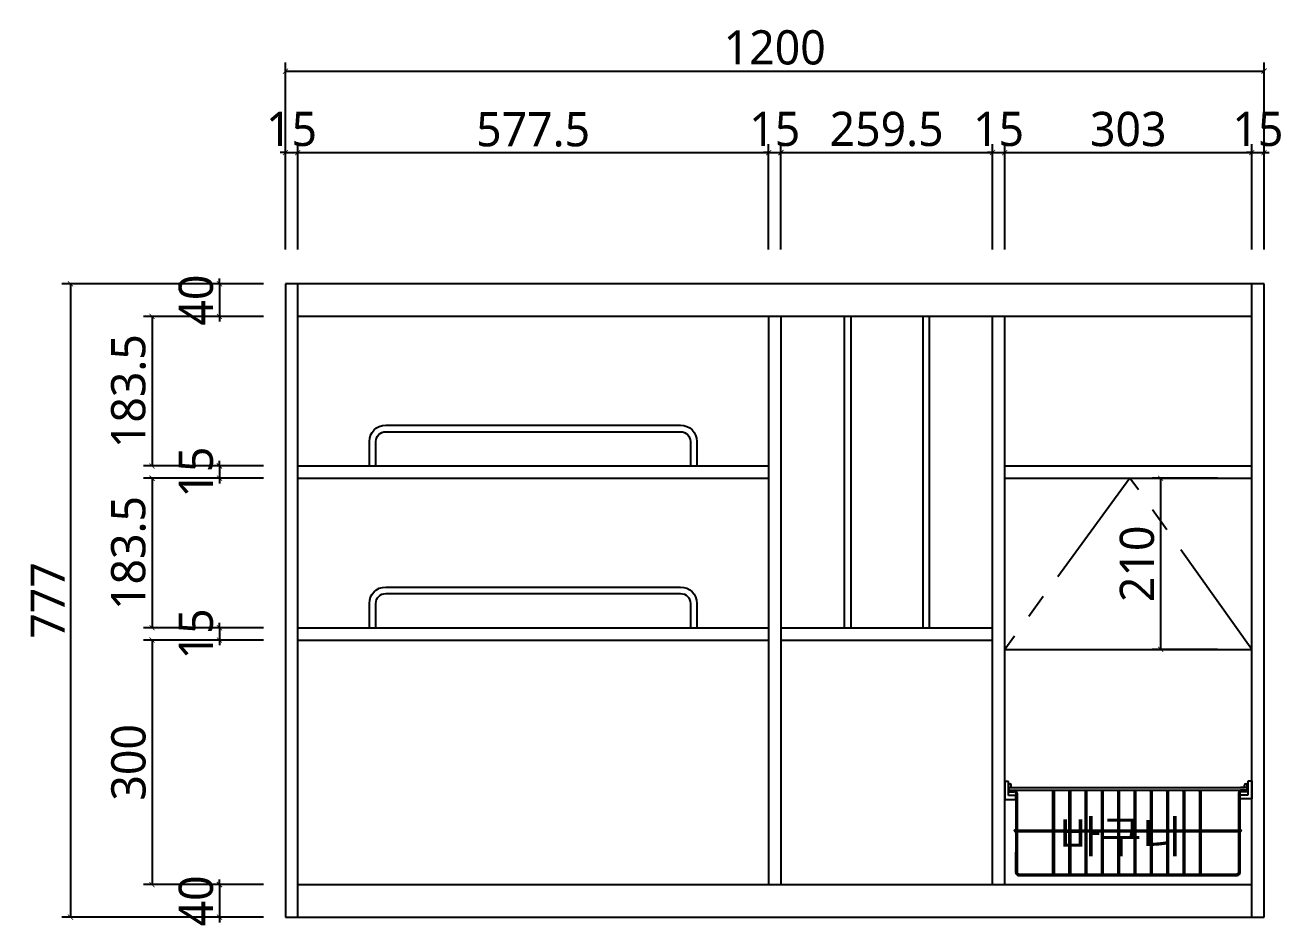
# Model space of a CAD drawing. Extents: x -37370 to -33004, y -567950 to -566838.
# Drawn here: x -35508 to -33965, y -567944 to -566838 of the extents above; entities that cross this region are included whole.
import ezdxf

# ---------------------------------------------------------------- set-up
doc = ezdxf.new("R2010")
doc.units = 0
doc.header["$LTSCALE"] = 60
doc.header["$MEASUREMENT"] = 0
doc.header["$PDMODE"] = 34
doc.header["$PDSIZE"] = -5
doc.linetypes.add('CENTERX2', pattern=[4, 2.5, -0.5, 0.5, -0.5])
doc.layers.get('0').update_dxf_attribs({"linetype": 'CONTINUOUS'})
doc.layers.get('Defpoints').update_dxf_attribs({"color": 142, "linetype": 'CONTINUOUS'})
for name, color, linetype in [('FUR', 252, 'CONTINUOUS'), ('HAT', 8, 'CENTERX2'), ('S-DIM', 7, 'CONTINUOUS'), ('TEX @ 1', 3, 'CONTINUOUS')]:
    doc.layers.add(name, color=color, linetype=linetype)
doc.styles.get("Standard").update_dxf_attribs({"font": 'malgun.ttf'})
doc.styles.add('카비원', font='malgun.ttf', dxfattribs={"height": 45})
doc.dimstyles.new('카비원', dxfattribs={"dimscale": 7, "dimtxt": 6, "dimasz": 0.9, "dimexe": 1.5, "dimexo": 6, "dimgap": 1, "dimtad": 1, "dimdsep": 46, "dimtxsty": 'Standard', "dimblk": 'ARCHTICK', "dimcen": 3, "dimclrd": 8, "dimclre": 8, "dimclrt": 256, "dimadec": 0, "dimazin": 0, "dimtfac": 0.6, "dimtix": 1, "dimtmove": 0, "dimatfit": 3, "dimfxl": 1.5, "dimtolj": 1, "dimtzin": 0, "dimlwd": -1, "dimlwe": -1, "dimarcsym": 0})

# ---------------------------------------------------------------- blocks, each defined once
blk = doc.blocks.new('_ArchTick')
at = {"color": 0, "linetype": 'ByBlock', "transparency": 16777216, "const_width": 0.15}
blk.add_lwpolyline([(-0.5, -0.5), (0.5, 0.5)], dxfattribs=at)
blk = doc.blocks.new('*D10413')
at = {"layer": 'Defpoints', "color": 0}
for p in [(-34003.9, -567394), (-34115.7, -567604), (-34003.9, -567604)]:
    blk.add_point(p, dxfattribs=at)
at = {"layer": 'S-DIM', "color": 8}
for p, q in [((-34045.9, -567394), (-34126.2, -567394)), ((-34115.7, -567394), (-34115.7, -567604)), ((-34045.9, -567604), (-34126.2, -567604))]:
    blk.add_line(p, q, dxfattribs=at)
at = {"layer": 'S-DIM', "color": 8, "xscale": 6.3, "yscale": 6.3, "zscale": 6.3}
for p, rotation in [((-34115.7, -567394), 90), ((-34115.7, -567604), 270)]:
    blk.add_blockref('_ArchTick', p, dxfattribs=dict(at, rotation=rotation))
at = {"layer": 'S-DIM', "insert": (-34144.5, -567499), "char_height": 42, "attachment_point": 5, "rotation": 90}
blk.add_mtext('\\A1;210', dxfattribs=at)
blk = doc.blocks.new('*D10441')
at = {"layer": 'Defpoints', "color": 0}
for p in [(-35173.9, -567155.5), (-35269.8, -567195.5), (-35173.9, -567195.5)]:
    blk.add_point(p, dxfattribs=at)
at = {"layer": 'S-DIM', "color": 8}
for p, q in [((-35269.8, -567155.5), (-35269.8, -567149.2)), ((-35215.9, -567155.5), (-35280.3, -567155.5)), ((-35269.8, -567155.5), (-35269.8, -567195.5)), ((-35215.9, -567195.5), (-35280.3, -567195.5)), ((-35269.8, -567195.5), (-35269.8, -567201.8))]:
    blk.add_line(p, q, dxfattribs=at)
at = {"layer": 'S-DIM', "color": 8, "xscale": 6.3, "yscale": 6.3, "zscale": 6.3}
for p, rotation in [((-35269.8, -567155.5), 270), ((-35269.8, -567195.5), 90)]:
    blk.add_blockref('_ArchTick', p, dxfattribs=dict(at, rotation=rotation))
at = {"layer": 'S-DIM', "insert": (-35298.5, -567175.5), "char_height": 42, "attachment_point": 5, "rotation": 90}
blk.add_mtext('\\A1;40', dxfattribs=at)
blk = doc.blocks.new('*D10442')
at = {"layer": 'Defpoints', "color": 0}
for p in [(-35173.9, -567195.5), (-35352.5, -567379), (-35173.9, -567379)]:
    blk.add_point(p, dxfattribs=at)
at = {"layer": 'S-DIM', "color": 8}
for p, q in [((-35215.9, -567195.5), (-35363, -567195.5)), ((-35352.5, -567195.5), (-35352.5, -567379)), ((-35215.9, -567379), (-35363, -567379))]:
    blk.add_line(p, q, dxfattribs=at)
at = {"layer": 'S-DIM', "color": 8, "xscale": 6.3, "yscale": 6.3, "zscale": 6.3}
for p, rotation in [((-35352.5, -567195.5), 90), ((-35352.5, -567379), 270)]:
    blk.add_blockref('_ArchTick', p, dxfattribs=dict(at, rotation=rotation))
at = {"layer": 'S-DIM', "insert": (-35381.3, -567287.2), "char_height": 42, "attachment_point": 5, "rotation": 90}
blk.add_mtext('\\A1;183.5', dxfattribs=at)
blk = doc.blocks.new('*D10443')
at = {"layer": 'Defpoints', "color": 0}
for p in [(-35173.9, -567379), (-35269.8, -567394), (-35173.9, -567394)]:
    blk.add_point(p, dxfattribs=at)
at = {"layer": 'S-DIM', "color": 8}
for p, q in [((-35215.9, -567379), (-35280.3, -567379)), ((-35269.8, -567379), (-35269.8, -567372.7)), ((-35269.8, -567379), (-35269.8, -567394)), ((-35215.9, -567394), (-35280.3, -567394)), ((-35269.8, -567394), (-35269.8, -567400.3))]:
    blk.add_line(p, q, dxfattribs=at)
at = {"layer": 'S-DIM', "color": 8, "xscale": 6.3, "yscale": 6.3, "zscale": 6.3}
for p, rotation in [((-35269.8, -567379), 270), ((-35269.8, -567394), 90)]:
    blk.add_blockref('_ArchTick', p, dxfattribs=dict(at, rotation=rotation))
at = {"layer": 'S-DIM', "insert": (-35298.6, -567386.5), "char_height": 42, "attachment_point": 5, "rotation": 90}
blk.add_mtext('\\A1;15', dxfattribs=at)
blk = doc.blocks.new('*D10444')
at = {"layer": 'Defpoints', "color": 0}
for p in [(-35173.9, -567394), (-35352.5, -567577.5), (-35173.9, -567577.5)]:
    blk.add_point(p, dxfattribs=at)
at = {"layer": 'S-DIM', "color": 8}
for p, q in [((-35215.9, -567394), (-35363, -567394)), ((-35352.5, -567394), (-35352.5, -567577.5)), ((-35215.9, -567577.5), (-35363, -567577.5))]:
    blk.add_line(p, q, dxfattribs=at)
at = {"layer": 'S-DIM', "color": 8, "xscale": 6.3, "yscale": 6.3, "zscale": 6.3}
for p, rotation in [((-35352.5, -567394), 90), ((-35352.5, -567577.5), 270)]:
    blk.add_blockref('_ArchTick', p, dxfattribs=dict(at, rotation=rotation))
at = {"layer": 'S-DIM', "insert": (-35381.3, -567485.7), "char_height": 42, "attachment_point": 5, "rotation": 90}
blk.add_mtext('\\A1;183.5', dxfattribs=at)
blk = doc.blocks.new('*D10445')
at = {"layer": 'Defpoints', "color": 0}
for p in [(-35173.9, -567577.5), (-35269.8, -567592.5), (-35173.9, -567592.5)]:
    blk.add_point(p, dxfattribs=at)
at = {"layer": 'S-DIM', "color": 8}
for p, q in [((-35215.9, -567577.5), (-35280.3, -567577.5)), ((-35269.8, -567577.5), (-35269.8, -567571.2)), ((-35269.8, -567577.5), (-35269.8, -567592.5)), ((-35215.9, -567592.5), (-35280.3, -567592.5)), ((-35269.8, -567592.5), (-35269.8, -567598.8))]:
    blk.add_line(p, q, dxfattribs=at)
at = {"layer": 'S-DIM', "color": 8, "xscale": 6.3, "yscale": 6.3, "zscale": 6.3}
for p, rotation in [((-35269.8, -567577.5), 270), ((-35269.8, -567592.5), 90)]:
    blk.add_blockref('_ArchTick', p, dxfattribs=dict(at, rotation=rotation))
at = {"layer": 'S-DIM', "insert": (-35298.6, -567585), "char_height": 42, "attachment_point": 5, "rotation": 90}
blk.add_mtext('\\A1;15', dxfattribs=at)
blk = doc.blocks.new('*D10446')
at = {"layer": 'Defpoints', "color": 0}
for p in [(-35173.9, -567592.5), (-35352.5, -567892.5), (-35173.9, -567892.5)]:
    blk.add_point(p, dxfattribs=at)
at = {"layer": 'S-DIM', "color": 8}
for p, q in [((-35215.9, -567592.5), (-35363, -567592.5)), ((-35352.5, -567592.5), (-35352.5, -567892.5)), ((-35215.9, -567892.5), (-35363, -567892.5))]:
    blk.add_line(p, q, dxfattribs=at)
at = {"layer": 'S-DIM', "color": 8, "xscale": 6.3, "yscale": 6.3, "zscale": 6.3}
for p, rotation in [((-35352.5, -567592.5), 90), ((-35352.5, -567892.5), 270)]:
    blk.add_blockref('_ArchTick', p, dxfattribs=dict(at, rotation=rotation))
at = {"layer": 'S-DIM', "insert": (-35381.2, -567742.5), "char_height": 42, "attachment_point": 5, "rotation": 90}
blk.add_mtext('\\A1;300', dxfattribs=at)
blk = doc.blocks.new('*D10447')
at = {"layer": 'Defpoints', "color": 0}
for p in [(-35173.9, -567892.5), (-35269.8, -567932.5), (-35173.9, -567932.5)]:
    blk.add_point(p, dxfattribs=at)
at = {"layer": 'S-DIM', "color": 8}
for p, q in [((-35269.8, -567892.5), (-35269.8, -567886.2)), ((-35215.9, -567892.5), (-35280.3, -567892.5)), ((-35269.8, -567892.5), (-35269.8, -567932.5)), ((-35215.9, -567932.5), (-35280.3, -567932.5)), ((-35269.8, -567932.5), (-35269.8, -567938.8))]:
    blk.add_line(p, q, dxfattribs=at)
at = {"layer": 'S-DIM', "color": 8, "xscale": 6.3, "yscale": 6.3, "zscale": 6.3}
for p, rotation in [((-35269.8, -567892.5), 270), ((-35269.8, -567932.5), 90)]:
    blk.add_blockref('_ArchTick', p, dxfattribs=dict(at, rotation=rotation))
at = {"layer": 'S-DIM', "insert": (-35298.5, -567912.5), "char_height": 42, "attachment_point": 5, "rotation": 90}
blk.add_mtext('\\A1;40', dxfattribs=at)
blk = doc.blocks.new('*D10448')
at = {"layer": 'Defpoints', "color": 0}
for p in [(-35173.9, -567155.5), (-35452.5, -567932.5), (-35173.9, -567932.5)]:
    blk.add_point(p, dxfattribs=at)
at = {"layer": 'S-DIM', "color": 8}
for p, q in [((-35215.9, -567155.5), (-35463, -567155.5)), ((-35452.5, -567155.5), (-35452.5, -567932.5)), ((-35215.9, -567932.5), (-35463, -567932.5))]:
    blk.add_line(p, q, dxfattribs=at)
at = {"layer": 'S-DIM', "color": 8, "xscale": 6.3, "yscale": 6.3, "zscale": 6.3}
for p, rotation in [((-35452.5, -567155.5), 90), ((-35452.5, -567932.5), 270)]:
    blk.add_blockref('_ArchTick', p, dxfattribs=dict(at, rotation=rotation))
at = {"layer": 'S-DIM', "insert": (-35480.5, -567544), "char_height": 42, "attachment_point": 5, "rotation": 90}
blk.add_mtext('\\A1;777', dxfattribs=at)
blk = doc.blocks.new('*D10449')
at = {"layer": 'Defpoints', "color": 0}
for p in [(-35173.9, -566994.6), (-35188.9, -567155.5), (-35173.9, -567155.5)]:
    blk.add_point(p, dxfattribs=at)
at = {"layer": 'S-DIM', "color": 8}
for p, q in [((-35188.9, -566994.6), (-35195.2, -566994.6)), ((-35188.9, -567113.5), (-35188.9, -566984.1)), ((-35188.9, -566994.6), (-35173.9, -566994.6)), ((-35173.9, -567113.5), (-35173.9, -566984.1)), ((-35173.9, -566994.6), (-35167.6, -566994.6))]:
    blk.add_line(p, q, dxfattribs=at)
at = {"layer": 'S-DIM', "color": 8, "xscale": 6.3, "yscale": 6.3, "zscale": 6.3}
blk.add_blockref('_ArchTick', (-35188.9, -566994.6), dxfattribs=at)
at = {"layer": 'S-DIM', "color": 8, "xscale": 6.3, "yscale": 6.3, "zscale": 6.3, "rotation": 180}
blk.add_blockref('_ArchTick', (-35173.9, -566994.6), dxfattribs=at)
at = {"layer": 'S-DIM', "insert": (-35181.4, -566965.8), "char_height": 42, "attachment_point": 5}
blk.add_mtext('\\A1;15', dxfattribs=at)
blk = doc.blocks.new('*D10450')
at = {"layer": 'Defpoints', "color": 0}
for p in [(-34596.4, -566994.6), (-35173.9, -567155.5), (-34596.4, -567155.5)]:
    blk.add_point(p, dxfattribs=at)
at = {"layer": 'S-DIM', "color": 8}
for p, q in [((-35173.9, -567113.5), (-35173.9, -566984.1)), ((-35173.9, -566994.6), (-34596.4, -566994.6)), ((-34596.4, -567113.5), (-34596.4, -566984.1))]:
    blk.add_line(p, q, dxfattribs=at)
at = {"layer": 'S-DIM', "color": 8, "xscale": 6.3, "yscale": 6.3, "zscale": 6.3, "rotation": 180}
blk.add_blockref('_ArchTick', (-35173.9, -566994.6), dxfattribs=at)
at = {"layer": 'S-DIM', "color": 8, "xscale": 6.3, "yscale": 6.3, "zscale": 6.3}
blk.add_blockref('_ArchTick', (-34596.4, -566994.6), dxfattribs=at)
at = {"layer": 'S-DIM', "insert": (-34885.2, -566966.3), "char_height": 42, "attachment_point": 5}
blk.add_mtext('\\A1;577.5', dxfattribs=at)
blk = doc.blocks.new('*D10451')
at = {"layer": 'Defpoints', "color": 0}
for p in [(-34581.4, -566994.6), (-34596.4, -567155.5), (-34581.4, -567155.5)]:
    blk.add_point(p, dxfattribs=at)
at = {"layer": 'S-DIM', "color": 8}
for p, q in [((-34596.4, -566994.6), (-34602.7, -566994.6)), ((-34596.4, -567113.5), (-34596.4, -566984.1)), ((-34596.4, -566994.6), (-34581.4, -566994.6)), ((-34581.4, -567113.5), (-34581.4, -566984.1)), ((-34581.4, -566994.6), (-34575.1, -566994.6))]:
    blk.add_line(p, q, dxfattribs=at)
at = {"layer": 'S-DIM', "color": 8, "xscale": 6.3, "yscale": 6.3, "zscale": 6.3}
blk.add_blockref('_ArchTick', (-34596.4, -566994.6), dxfattribs=at)
at = {"layer": 'S-DIM', "color": 8, "xscale": 6.3, "yscale": 6.3, "zscale": 6.3, "rotation": 180}
blk.add_blockref('_ArchTick', (-34581.4, -566994.6), dxfattribs=at)
at = {"layer": 'S-DIM', "insert": (-34588.9, -566965.8), "char_height": 42, "attachment_point": 5}
blk.add_mtext('\\A1;15', dxfattribs=at)
blk = doc.blocks.new('*D10452')
at = {"layer": 'Defpoints', "color": 0}
for p in [(-34321.9, -566994.6), (-34581.4, -567155.5), (-34321.9, -567155.5)]:
    blk.add_point(p, dxfattribs=at)
at = {"layer": 'S-DIM', "color": 8}
for p, q in [((-34581.4, -567113.5), (-34581.4, -566984.1)), ((-34581.4, -566994.6), (-34321.9, -566994.6)), ((-34321.9, -567113.5), (-34321.9, -566984.1))]:
    blk.add_line(p, q, dxfattribs=at)
at = {"layer": 'S-DIM', "color": 8, "xscale": 6.3, "yscale": 6.3, "zscale": 6.3, "rotation": 180}
blk.add_blockref('_ArchTick', (-34581.4, -566994.6), dxfattribs=at)
at = {"layer": 'S-DIM', "color": 8, "xscale": 6.3, "yscale": 6.3, "zscale": 6.3}
blk.add_blockref('_ArchTick', (-34321.9, -566994.6), dxfattribs=at)
at = {"layer": 'S-DIM', "insert": (-34451.7, -566965.9), "char_height": 42, "attachment_point": 5}
blk.add_mtext('\\A1;259.5', dxfattribs=at)
blk = doc.blocks.new('*D10453')
at = {"layer": 'Defpoints', "color": 0}
for p in [(-34306.9, -566994.6), (-34321.9, -567155.5), (-34306.9, -567155.5)]:
    blk.add_point(p, dxfattribs=at)
at = {"layer": 'S-DIM', "color": 8}
for p, q in [((-34321.9, -566994.6), (-34328.2, -566994.6)), ((-34321.9, -567113.5), (-34321.9, -566984.1)), ((-34321.9, -566994.6), (-34306.9, -566994.6)), ((-34306.9, -567113.5), (-34306.9, -566984.1)), ((-34306.9, -566994.6), (-34300.6, -566994.6))]:
    blk.add_line(p, q, dxfattribs=at)
at = {"layer": 'S-DIM', "color": 8, "xscale": 6.3, "yscale": 6.3, "zscale": 6.3}
blk.add_blockref('_ArchTick', (-34321.9, -566994.6), dxfattribs=at)
at = {"layer": 'S-DIM', "color": 8, "xscale": 6.3, "yscale": 6.3, "zscale": 6.3, "rotation": 180}
blk.add_blockref('_ArchTick', (-34306.9, -566994.6), dxfattribs=at)
at = {"layer": 'S-DIM', "insert": (-34314.4, -566965.8), "char_height": 42, "attachment_point": 5}
blk.add_mtext('\\A1;15', dxfattribs=at)
blk = doc.blocks.new('*D10454')
at = {"layer": 'Defpoints', "color": 0}
for p in [(-34003.9, -566994.6), (-34306.9, -567155.5), (-34003.9, -567155.5)]:
    blk.add_point(p, dxfattribs=at)
at = {"layer": 'S-DIM', "color": 8}
for p, q in [((-34306.9, -567113.5), (-34306.9, -566984.1)), ((-34306.9, -566994.6), (-34003.9, -566994.6)), ((-34003.9, -567113.5), (-34003.9, -566984.1))]:
    blk.add_line(p, q, dxfattribs=at)
at = {"layer": 'S-DIM', "color": 8, "xscale": 6.3, "yscale": 6.3, "zscale": 6.3, "rotation": 180}
blk.add_blockref('_ArchTick', (-34306.9, -566994.6), dxfattribs=at)
at = {"layer": 'S-DIM', "color": 8, "xscale": 6.3, "yscale": 6.3, "zscale": 6.3}
blk.add_blockref('_ArchTick', (-34003.9, -566994.6), dxfattribs=at)
at = {"layer": 'S-DIM', "insert": (-34155.4, -566965.9), "char_height": 42, "attachment_point": 5}
blk.add_mtext('\\A1;303', dxfattribs=at)
blk = doc.blocks.new('*D10455')
at = {"layer": 'Defpoints', "color": 0}
for p in [(-33988.9, -566994.6), (-34003.9, -567155.5), (-33988.9, -567155.5)]:
    blk.add_point(p, dxfattribs=at)
at = {"layer": 'S-DIM', "color": 8}
for p, q in [((-34003.9, -566994.6), (-34010.2, -566994.6)), ((-34003.9, -567113.5), (-34003.9, -566984.1)), ((-34003.9, -566994.6), (-33988.9, -566994.6)), ((-33988.9, -567113.5), (-33988.9, -566984.1)), ((-33988.9, -566994.6), (-33982.6, -566994.6))]:
    blk.add_line(p, q, dxfattribs=at)
at = {"layer": 'S-DIM', "color": 8, "xscale": 6.3, "yscale": 6.3, "zscale": 6.3}
blk.add_blockref('_ArchTick', (-34003.9, -566994.6), dxfattribs=at)
at = {"layer": 'S-DIM', "color": 8, "xscale": 6.3, "yscale": 6.3, "zscale": 6.3, "rotation": 180}
blk.add_blockref('_ArchTick', (-33988.9, -566994.6), dxfattribs=at)
at = {"layer": 'S-DIM', "insert": (-33996.4, -566965.8), "char_height": 42, "attachment_point": 5}
blk.add_mtext('\\A1;15', dxfattribs=at)
blk = doc.blocks.new('*D10456')
at = {"layer": 'Defpoints', "color": 0}
for p in [(-33988.9, -566894.7), (-35188.9, -567155.5), (-33988.9, -567155.5)]:
    blk.add_point(p, dxfattribs=at)
at = {"layer": 'S-DIM', "color": 8}
for p, q in [((-35188.9, -567113.5), (-35188.9, -566884.2)), ((-33988.9, -567113.5), (-33988.9, -566884.2)), ((-35188.9, -566894.7), (-33988.9, -566894.7))]:
    blk.add_line(p, q, dxfattribs=at)
at = {"layer": 'S-DIM', "color": 8, "xscale": 6.3, "yscale": 6.3, "zscale": 6.3, "rotation": 180}
blk.add_blockref('_ArchTick', (-35188.9, -566894.7), dxfattribs=at)
at = {"layer": 'S-DIM', "color": 8, "xscale": 6.3, "yscale": 6.3, "zscale": 6.3}
blk.add_blockref('_ArchTick', (-33988.9, -566894.7), dxfattribs=at)
at = {"layer": 'S-DIM', "insert": (-34588.9, -566865.8), "char_height": 42, "attachment_point": 5}
blk.add_mtext('\\A1;1200', dxfattribs=at)
blk = doc.blocks.new('바구니')
at = {"layer": 'FUR'}
for p, q in [((-43906.9, -567766.2, 0), (-43906.9, -567788.2, 0)), ((-43902.4, -567766.2, 0), (-43906.9, -567766.2, 0)), ((-43906.9, -567766.2, 0), (-43906.9, -567788.2, 0)), ((-43902.4, -567766.2, 0), (-43906.9, -567766.2, 0)), ((-43902.4, -567783, 0), (-43902.4, -567766.2, 0)), ((-43902.4, -567783, 0), (-43902.4, -567766.2, 0)), ((-43608.4, -567782.2), (-43608.4, -567765.4)), ((-43608.4, -567765.4), (-43603.9, -567765.4)), ((-43608.4, -567782.2), (-43608.4, -567765.4)), ((-43608.4, -567765.4), (-43603.9, -567765.4)), ((-43603.9, -567765.4), (-43603.9, -567787.4)), ((-43603.9, -567765.4), (-43603.9, -567787.4)), ((-43902.4, -567775, 0), (-43902.4, -567770.5, 0)), ((-43902.4, -567775, 0), (-43902.4, -567770.5, 0)), ((-43902.4, -567776.8, 0), (-43616.6, -567776.8)), ((-43902.4, -567776.8, 0), (-43902.4, -567778.6, 0)), ((-43902.4, -567776.8, 0), (-43616.6, -567776.8)), ((-43902.4, -567776.8, 0), (-43902.4, -567778.6, 0)), ((-43902.4, -567778.6, 0), (-43895.2, -567778.6, 0)), ((-43902.4, -567778.6, 0), (-43895.2, -567778.6, 0)), ((-43893.4, -567783, 0), (-43902.4, -567783, 0)), ((-43893.4, -567783, 0), (-43902.4, -567783, 0)), ((-43900.6, -567773.2, 0), (-43613, -567773.2)), ((-43900.6, -567773.2, 0), (-43613, -567773.2)), ((-43898.8, -567773.2, 0), (-43898.8, -567770.5, 0)), ((-43898.8, -567773.2, 0), (-43898.8, -567770.5, 0)), ((-43893.4, -567780.4, 0), (-43893.4, -567825.6, 0)), ((-43893.4, -567780.4, 0), (-43893.4, -567825.6, 0)), ((-43893.4, -567788.2, 0), (-43893.4, -567783, 0)), ((-43893.4, -567788.2, 0), (-43893.4, -567783, 0)), ((-43891.6, -567780.4, 0), (-43891.6, -567825.6, 0)), ((-43891.6, -567780.4, 0), (-43891.6, -567825.6, 0)), ((-43848.2, -567777.7, 0), (-43848.2, -567825.6, 0)), ((-43848.2, -567777.7, 0), (-43848.2, -567825.6, 0)), ((-43848.2, -567777.7, 0), (-43848.2, -567825.6, 0)), ((-43846.4, -567777.7, 0), (-43846.4, -567825.6, 0)), ((-43828.2, -567777.7, 0), (-43828.2, -567825.6, 0)), ((-43828.2, -567777.7, 0), (-43828.2, -567825.6, 0)), ((-43828.2, -567777.7, 0), (-43828.2, -567825.6, 0)), ((-43826.4, -567777.7, 0), (-43826.4, -567825.6, 0)), ((-43808.2, -567777.7, 0), (-43808.2, -567825.6, 0)), ((-43808.2, -567777.7, 0), (-43808.2, -567825.6, 0)), ((-43808.2, -567777.7, 0), (-43808.2, -567825.6, 0)), ((-43806.4, -567777.7, 0), (-43806.4, -567825.6, 0)), ((-43788.2, -567777.7, 0), (-43788.2, -567825.6, 0)), ((-43788.2, -567777.7, 0), (-43788.2, -567825.6, 0)), ((-43788.2, -567777.7, 0), (-43788.2, -567825.6, 0)), ((-43786.4, -567777.7, 0), (-43786.4, -567825.6, 0)), ((-43768.2, -567777.7, 0), (-43768.2, -567825.6, 0)), ((-43768.2, -567777.7, 0), (-43768.2, -567825.6, 0)), ((-43768.2, -567777.7, 0), (-43768.2, -567825.6, 0)), ((-43766.4, -567777.7, 0), (-43766.4, -567825.6, 0)), ((-43748.2, -567777.7, 0), (-43748.2, -567825.6, 0)), ((-43748.2, -567777.7, 0), (-43748.2, -567825.6, 0)), ((-43748.2, -567777.7, 0), (-43748.2, -567825.6, 0)), ((-43746.4, -567777.7, 0), (-43746.4, -567825.6, 0)), ((-43728.2, -567777.7, 0), (-43728.2, -567825.6, 0)), ((-43728.2, -567777.7, 0), (-43728.2, -567825.6, 0)), ((-43728.2, -567777.7, 0), (-43728.2, -567825.6, 0)), ((-43726.4, -567777.7, 0), (-43726.4, -567825.6, 0)), ((-43708.2, -567777.7, 0), (-43708.2, -567825.6, 0)), ((-43708.2, -567777.7, 0), (-43708.2, -567825.6, 0)), ((-43708.2, -567777.7, 0), (-43708.2, -567825.6, 0)), ((-43706.4, -567777.7, 0), (-43706.4, -567825.6, 0)), ((-43688.2, -567777.7, 0), (-43688.2, -567825.6, 0)), ((-43688.2, -567777.7, 0), (-43688.2, -567825.6, 0)), ((-43688.2, -567777.7, 0), (-43688.2, -567825.6, 0)), ((-43686.4, -567777.7, 0), (-43686.4, -567825.6, 0)), ((-43668.2, -567777.7, 0), (-43668.2, -567825.6, 0)), ((-43668.2, -567777.7, 0), (-43668.2, -567825.6, 0)), ((-43668.2, -567777.7, 0), (-43668.2, -567825.6, 0)), ((-43666.4, -567777.7, 0), (-43666.4, -567825.6, 0)), ((-43620.2, -567780.4, 0), (-43620.2, -567825.6, 0)), ((-43620.2, -567780.4, 0), (-43620.2, -567825.6, 0)), ((-43618.4, -567780.4, 0), (-43618.4, -567825.6, 0)), ((-43618.4, -567780.4, 0), (-43618.4, -567825.6, 0)), ((-43618.1, -567787.4), (-43618.1, -567782.2)), ((-43618.1, -567782.2), (-43608.4, -567782.2)), ((-43618.1, -567787.4), (-43618.1, -567782.2)), ((-43618.1, -567782.2), (-43608.4, -567782.2)), ((-43611.2, -567773.2), (-43617.8, -567773.2)), ((-43611.2, -567773.2), (-43617.8, -567773.2)), ((-43609.4, -567776.8), (-43617.8, -567776.8)), ((-43609.4, -567776.8), (-43617.8, -567776.8)), ((-43609.4, -567778.6), (-43616.6, -567778.6)), ((-43609.4, -567778.6), (-43616.6, -567778.6)), ((-43613, -567773.2), (-43613, -567770.5)), ((-43613, -567773.2), (-43613, -567770.5)), ((-43609.4, -567775), (-43609.4, -567770.5)), ((-43609.4, -567775), (-43609.4, -567770.5)), ((-43609.4, -567776.8), (-43609.4, -567778.6)), ((-43609.4, -567776.8), (-43609.4, -567778.6)), ((-43906.9, -567788.2, 0), (-43893.4, -567788.2, 0)), ((-43906.9, -567788.2, 0), (-43893.4, -567788.2, 0)), ((-43603.9, -567787.4), (-43618.1, -567787.4)), ((-43603.9, -567787.4), (-43618.1, -567787.4)), ((-43894.3, -567825.6, 0), (-43618.4, -567825.6)), ((-43894.3, -567825.6, 0), (-43618.4, -567825.6)), ((-43894.3, -567827.4, 0), (-43618.4, -567827.4)), ((-43894.3, -567827.4, 0), (-43618.4, -567827.4)), ((-43893.4, -567827.4, 0), (-43893.5, -567877.7, 0)), ((-43893.4, -567827.4, 0), (-43893.5, -567877.7, 0)), ((-43891.6, -567827.4, 0), (-43891.7, -567877.7, 0)), ((-43891.6, -567827.4, 0), (-43891.7, -567877.7, 0)), ((-43848.2, -567827.4, 0), (-43848.2, -567878.6, 0)), ((-43846.4, -567827.4, 0), (-43846.4, -567878.6, 0)), ((-43828.2, -567827.4, 0), (-43828.2, -567878.6, 0)), ((-43826.4, -567827.4, 0), (-43826.4, -567878.6, 0)), ((-43808.2, -567827.4, 0), (-43808.2, -567878.6, 0)), ((-43806.4, -567827.4, 0), (-43806.4, -567878.6, 0)), ((-43788.2, -567827.4, 0), (-43788.2, -567878.6, 0)), ((-43786.4, -567827.4, 0), (-43786.4, -567878.6, 0)), ((-43768.2, -567827.4, 0), (-43768.2, -567878.6, 0)), ((-43766.4, -567827.4, 0), (-43766.4, -567878.6, 0)), ((-43748.2, -567827.4, 0), (-43748.2, -567878.6, 0)), ((-43746.4, -567827.4, 0), (-43746.4, -567878.6, 0)), ((-43728.2, -567827.4, 0), (-43728.2, -567878.6, 0)), ((-43726.4, -567827.4, 0), (-43726.4, -567878.6, 0)), ((-43708.2, -567827.4, 0), (-43708.2, -567878.6, 0)), ((-43706.4, -567827.4, 0), (-43706.4, -567878.6, 0)), ((-43688.2, -567827.4, 0), (-43688.2, -567878.6, 0)), ((-43686.4, -567827.4, 0), (-43686.4, -567878.6, 0)), ((-43668.2, -567827.4, 0), (-43668.2, -567878.6, 0)), ((-43666.4, -567827.4, 0), (-43666.4, -567878.6, 0)), ((-43620.2, -567827.4, 0), (-43620.2, -567877.7, 0)), ((-43620.2, -567827.4, 0), (-43620.2, -567877.7, 0)), ((-43618.4, -567827.4, 0), (-43618.4, -567877.7, 0)), ((-43618.4, -567827.4, 0), (-43618.4, -567877.7, 0)), ((-43617.5, -567825.6), (-43617.8, -567825.6)), ((-43617.5, -567825.6), (-43617.8, -567825.6)), ((-43617.5, -567827.4), (-43617.8, -567827.4)), ((-43617.5, -567827.4), (-43617.8, -567827.4)), ((-43889.9, -567879.5, 0), (-43622, -567879.5)), ((-43889.9, -567879.5, 0), (-43622, -567879.5)), ((-43889.9, -567881.3, 0), (-43623.5, -567881.3)), ((-43889.9, -567881.3, 0), (-43622, -567881.3))]:
    blk.add_line(p, q, dxfattribs=at)
for centre in [(-43847.3, -567777.7, 0), (-43847.3, -567777.7, 0), (-43827.3, -567777.7, 0), (-43827.3, -567777.7, 0), (-43807.3, -567777.7, 0), (-43807.3, -567777.7, 0), (-43787.3, -567777.7, 0), (-43787.3, -567777.7, 0), (-43767.3, -567777.7, 0), (-43767.3, -567777.7, 0), (-43747.3, -567777.7, 0), (-43747.3, -567777.7, 0), (-43727.3, -567777.7, 0), (-43727.3, -567777.7, 0), (-43707.3, -567777.7, 0), (-43707.3, -567777.7, 0), (-43687.3, -567777.7, 0), (-43687.3, -567777.7, 0), (-43667.3, -567777.7, 0), (-43667.3, -567777.7, 0)]:
    blk.add_circle(centre, 0.9, dxfattribs=at)
for centre, radius, start, end in [((-43900.6, -567770.5, 0), 1.8, 0, 180), ((-43900.6, -567770.5, 0), 1.8, 0, 180), ((-43900.6, -567775, 0), 1.8, 90, 270), ((-43900.6, -567775, 0), 1.8, 90, 270), ((-43895.2, -567780.4, 0), 3.6, 0, 90), ((-43895.2, -567780.4, 0), 3.6, 0, 90), ((-43895.2, -567780.4, 0), 1.8, 0, 90), ((-43895.2, -567780.4, 0), 1.8, 0, 90), ((-43616.6, -567780.4), 3.6, 90, 180), ((-43616.6, -567780.4), 3.6, 90, 180), ((-43616.6, -567780.4), 1.8, 90, 180), ((-43616.6, -567780.4), 1.8, 90, 180), ((-43611.2, -567770.5), 1.8, 0, 180), ((-43611.2, -567770.5), 1.8, 0, 180), ((-43611.2, -567775), 1.8, 270, 90), ((-43611.2, -567775), 1.8, 270, 90), ((-43894.3, -567826.5, 0), 0.9, 90, 270), ((-43894.3, -567826.5, 0), 0.9, 90, 270), ((-43617.5, -567826.5), 0.9, 270, 90), ((-43617.5, -567826.5), 0.9, 270, 90), ((-43889.1, -567876.9, 0), 4.43, 189.9983, 260.0914), ((-43889.1, -567876.9, 0), 4.43, 189.9983, 260.0914), ((-43888.5, -567876.3, 0), 3.46, 203.5402, 246.6393), ((-43888.5, -567876.3, 0), 3.46, 203.5402, 246.6393), ((-43847.3, -567878.6, 0), 0.9, 180, 0), ((-43847.3, -567878.6, 0), 0.9, 180, 0), ((-43827.3, -567878.6, 0), 0.9, 180, 0), ((-43827.3, -567878.6, 0), 0.9, 180, 0), ((-43807.3, -567878.6, 0), 0.9, 180, 0), ((-43807.3, -567878.6, 0), 0.9, 180, 0), ((-43787.3, -567878.6, 0), 0.9, 180, 0), ((-43787.3, -567878.6, 0), 0.9, 180, 0), ((-43767.3, -567878.6, 0), 0.9, 180, 0), ((-43767.3, -567878.6, 0), 0.9, 180, 0), ((-43747.3, -567878.6, 0), 0.9, 180, 0), ((-43747.3, -567878.6, 0), 0.9, 180, 0), ((-43727.3, -567878.6, 0), 0.9, 180, 0), ((-43727.3, -567878.6, 0), 0.9, 180, 0), ((-43707.3, -567878.6, 0), 0.9, 180, 0), ((-43707.3, -567878.6, 0), 0.9, 180, 0), ((-43687.3, -567878.6, 0), 0.9, 180, 0), ((-43687.3, -567878.6, 0), 0.9, 180, 0), ((-43667.3, -567878.6, 0), 0.9, 180, 0), ((-43667.3, -567878.6, 0), 0.9, 180, 0), ((-43623.4, -567876.3, 0), 3.46, 293.3607, 336.4598), ((-43622.7, -567876.9, 0), 4.43, 279.9086, 350.0017), ((-43623.4, -567876.3, 0), 3.46, 293.3607, 336.4598), ((-43622.7, -567876.9, 0), 4.43, 279.9086, 350.0017)]:
    blk.add_arc(centre, radius, start, end, dxfattribs=at)
at = {"layer": 'TEX @ 1', "style": '카비원'}
blk.add_text('바구니', height=40, dxfattribs=at).set_placement((-43839.5, -567853.5, 0))

msp = doc.modelspace()

# ---------------------------------------------------------------- linework, layer by layer
for p, q in [((-35188.928, -567155.492), (-35188.928, -567932.492)), ((-33988.928, -567155.492), (-35188.928, -567155.492)), ((-35173.928, -567155.492), (-35173.928, -567932.492)), ((-34003.928, -567932.492), (-34003.928, -567155.492)), ((-33988.928, -567932.492), (-33988.928, -567155.492)), ((-34003.928, -567195.492), (-35173.928, -567195.492)), ((-34596.428, -567195.492), (-34596.428, -567892.492)), ((-34581.428, -567195.492), (-34581.428, -567892.492)), ((-34321.928, -567892.492, 0), (-34321.928, -567195.492, 0)), ((-34306.928, -567892.492, 0), (-34306.928, -567195.492, 0)), ((-35173.928, -567378.989), (-34596.428, -567378.989)), ((-34306.928, -567378.989, 0), (-34003.928, -567378.989)), ((-35173.928, -567393.989), (-34596.428, -567393.989)), ((-34306.928, -567393.989, 0), (-34003.928, -567393.989)), ((-35173.928, -567577.487), (-34596.428, -567577.487)), ((-34581.428, -567577.487), (-34321.928, -567577.487, 0)), ((-35173.928, -567592.487), (-34596.428, -567592.487)), ((-34581.428, -567592.487), (-34321.928, -567592.487, 0)), ((-34306.928, -567603.987, 0), (-34003.928, -567603.987)), ((-35173.928, -567892.492), (-34003.928, -567892.492)), ((-35188.928, -567932.492), (-33988.928, -567932.492))]:
    msp.add_line(p, q)
at = {"layer": 'FUR'}
for p, q in [((-34503.178, -567577.492), (-34503.178, -567195.492)), ((-34495.178, -567577.492), (-34495.178, -567195.492)), ((-34406.928, -567577.492), (-34406.928, -567195.492)), ((-34398.928, -567577.492), (-34398.928, -567195.492))]:
    msp.add_line(p, q, dxfattribs=at)
for points in [[(-35085.99, -567378.989), (-35085.99, -567348.989, -0.41421356), (-35065.99, -567328.989), (-34704.366, -567328.989, -0.41421356), (-34684.366, -567348.989), (-34684.366, -567378.989)], [(-35077.99, -567378.989), (-35077.99, -567348.989, -0.41421356), (-35065.99, -567336.989), (-34704.366, -567336.989, -0.41421356), (-34692.366, -567348.989), (-34692.366, -567378.989)], [(-35085.99, -567577.487), (-35085.99, -567547.487, -0.41421356), (-35065.99, -567527.487), (-34704.366, -567527.487, -0.41421356), (-34684.366, -567547.487), (-34684.366, -567577.487)], [(-35077.99, -567577.487), (-35077.99, -567547.487, -0.41421356), (-35065.99, -567535.487), (-34704.366, -567535.487, -0.41421356), (-34692.366, -567547.487), (-34692.366, -567577.487)]]:
    msp.add_lwpolyline(points, format="xyb", dxfattribs=at)
at = {"layer": 'HAT'}
msp.add_lwpolyline([(-34003.928, -567603.987), (-34153.261, -567393.989), (-34306.928, -567603.987)], dxfattribs=at)

# ---------------------------------------------------------------- block references
at = {"layer": 'FUR'}
msp.add_blockref('바구니', (9600, 0), dxfattribs=at)

# ---------------------------------------------------------------- dimensions: what is measured, and where the dimension line sits
at = {"layer": 'S-DIM'}
for base, p1, p2, picture, middle in [((-33988.928, -566894.652), (-35188.928, -567155.492), (-33988.928, -567155.492), '*D10456', (-34588.928, -566865.839)), ((-35173.928, -566994.647), (-35188.928, -567155.492), (-35173.928, -567155.492), '*D10449', (-35181.428, -566965.834)), ((-34596.428, -566994.647), (-35173.928, -567155.492), (-34596.428, -567155.492), '*D10450', (-34885.178, -566966.29)), ((-34581.428, -566994.647), (-34596.428, -567155.492), (-34581.428, -567155.492), '*D10451', (-34588.928, -566965.834)), ((-34321.928, -566994.647), (-34581.428, -567155.492), (-34321.928, -567155.492, 0), '*D10452', (-34451.678, -566965.948)), ((-34306.928, -566994.647), (-34321.928, -567155.492, 0), (-34306.928, -567155.492, 0), '*D10453', (-34314.428, -566965.834)), ((-34003.928, -566994.647), (-34306.928, -567155.492, 0), (-34003.928, -567155.492), '*D10454', (-34155.428, -566965.948)), ((-33988.928, -566994.647), (-34003.928, -567155.492), (-33988.928, -567155.492), '*D10455', (-33996.428, -566965.834))]:
    dim = msp.add_linear_dim(base=base, p1=p1, p2=p2, dimstyle='카비원', override={"dimscale": 7}, dxfattribs=at)
    dim.commit()
    dim.dimension.update_dxf_attribs({"geometry": picture, "text_midpoint": middle})
for base, p1, p2, picture, middle in [((-35269.795, -567195.492), (-35173.928, -567155.492), (-35173.928, -567195.492), '*D10441', (-35298.494, -567175.492)), ((-35452.503, -567932.492), (-35173.928, -567155.492), (-35173.928, -567932.492), '*D10448', (-35480.503, -567543.992)), ((-35352.508, -567378.989), (-35173.928, -567195.492), (-35173.928, -567378.989), '*D10442', (-35381.321, -567287.241)), ((-35269.795, -567393.989), (-35173.928, -567378.989), (-35173.928, -567393.989), '*D10443', (-35298.608, -567386.489)), ((-35352.508, -567577.487), (-35173.928, -567393.989), (-35173.928, -567577.487), '*D10444', (-35381.321, -567485.738)), ((-35269.795, -567592.487), (-35173.928, -567577.487), (-35173.928, -567592.487), '*D10445', (-35298.608, -567584.987)), ((-35352.5078, -567892.4919), (-35173.9284, -567592.487), (-35173.9284, -567892.4919), '*D10446', (-35381.2069, -567742.4894)), ((-35269.795, -567932.492), (-35173.928, -567892.492), (-35173.928, -567932.492), '*D10447', (-35298.494, -567912.492))]:
    dim = msp.add_linear_dim(base=base, p1=p1, p2=p2, angle=90, dimstyle='카비원', override={"dimscale": 7}, dxfattribs=at)
    dim.commit()
    dim.dimension.update_dxf_attribs({"geometry": picture, "text_midpoint": middle})
dim = msp.add_linear_dim(base=(-34115.701, -567603.987), p1=(-34003.928, -567393.989), p2=(-34003.928, -567603.987), angle=90, dimstyle='카비원', dxfattribs=at)
dim.commit()
dim.dimension.update_dxf_attribs({"geometry": '*D10413', "text_midpoint": (-34144.514, -567498.988)})

doc.saveas('drawing.dxf')
